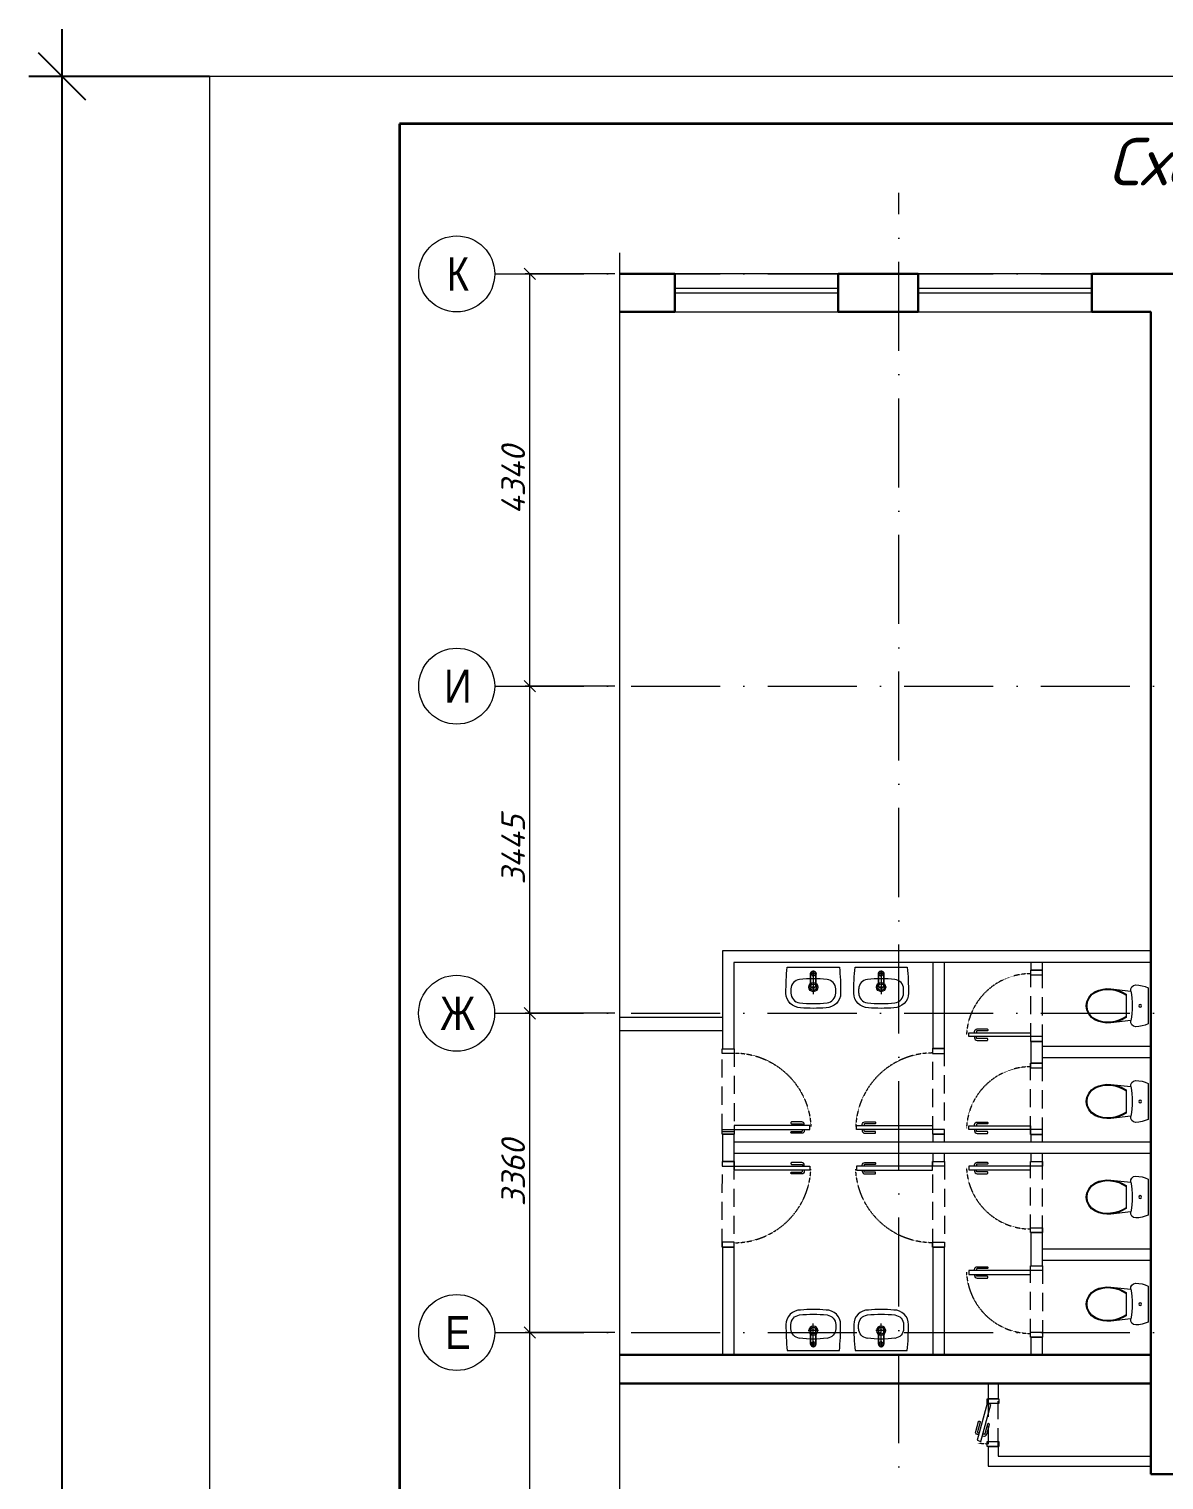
# Model space of a CAD drawing. Header units: millimetres. Extents: x 10124 to 8132345, y -95635 to 1386204.
# Drawn here: x 65599 to 77550, y -25689 to -10413 of the extents above; entities that cross this region are included whole.
import ezdxf
from ezdxf.enums import TextEntityAlignment as Align

# ---------------------------------------------------------------- set-up
doc = ezdxf.new("R2010")
doc.units = ezdxf.units.MM
for name, pattern in [('01_base$0$DASHED2', [0.375, 0.25, -0.125]), ('HIDDEN', [9.525, 6.35, -3.175]), ('K5LT32768', [0]), ('OS', [5.75, 3.75, -1, 0, -1])]:
    doc.linetypes.add(name, pattern=pattern)
doc.layers.get('DEFPOINTS').update_dxf_attribs({"color": 1})
for name, color, linetype, lineweight in [('013', 7, 'Continuous', 13), ('АР_Двери', 5, 'Continuous', 18), ('АР_Демонтаж_Стены', 250, 'Continuous', 18), ('АР_Оси', 193, 'Continuous', 9), ('Сан.техника', 153, 'Continuous', 9)]:
    doc.layers.add(name, color=color, linetype=linetype, lineweight=lineweight)
doc.layers.add('ТЗК', color=250, linetype='Continuous')
doc.styles.add('01_base$0$UNKTextStyle_ISO', font='arial.ttf')
doc.styles.add('10', font='isocpeui.ttf', dxfattribs={"height": 25})
doc.styles.add('100', font='isocpeui.ttf', dxfattribs={"height": 250})
doc.styles.add('Arial', font='ARIALN.TTF')
doc.styles.add('GOST', font='isocpeur.TTF')
doc.styles.add('БДА100', font='romand.shx', dxfattribs={"width": 0.7})
doc.dimstyles.new('100', dxfattribs={"dimtxt": 250, "dimasz": 120, "dimexe": 50, "dimexo": 50, "dimgap": 50, "dimtad": 1, "dimtxsty": '100', "dimblk": 'OBLIQUE', "dimcen": 2.5, "dimadec": 0, "dimazin": 0, "dimtfac": 1, "dimtmove": 0, "dimatfit": 3, "dimfxl": 1, "dimlwd": 15, "dimlwe": 15, "dimarcsym": 0})
doc.dimstyles.new('БДА1', dxfattribs={"dimtxt": 2, "dimasz": 1, "dimexe": 0.7, "dimexo": 0, "dimgap": 0.8, "dimtad": 1, "dimdec": 0, "dimrnd": 1, "dimzin": 0, "dimdsep": 46, "dimtxsty": 'БДА100', "dimblk": 'OBLIQUE', "dimcen": 2, "dimdle": 1, "dimadec": 0, "dimazin": 0, "dimtfac": 1, "dimtdec": 0, "dimtmove": 1, "dimatfit": 3, "dimldrblk": 'NONE', "dimfxl": 0.7, "dimtolj": 1, "dimtzin": 0, "dimlwd": -1, "dimlwe": -1, "dimarcsym": 0})

# ---------------------------------------------------------------- blocks, each defined once
blk = doc.blocks.new('*U846')
blk.add_lwpolyline([(5, 12.5), (5, 92.5), (9, 92.5), (9, 12.5)], close=True)
at = {"color": 8}
for points in [[(5, 86.5), (3.7, 86.5, 0.414214), (1, 83.8), (1, 73.2, 0.414214), (1.7, 72.5), (2.3, 72.5, 0.414214), (3, 73.2), (3, 83.8, -0.414214), (3.7, 84.5), (5, 84.5)], [(9, 86.5), (10.3, 86.5, -0.414214), (13, 83.8), (13, 73.2, -0.414214), (12.3, 72.5), (11.7, 72.5, -0.414214), (11, 73.2), (11, 83.8, 0.414214), (10.3, 84.5), (9, 84.5)]]:
    blk.add_lwpolyline(points, format="xyb", dxfattribs=at)
for points in [[(0, 12.5), (0, 0), (5, 0), (5, 12.5), (0, 12.5)], [(85, 12.5), (85, 0), (90, 0), (90, 12.5), (85, 12.5)]]:
    blk.add_lwpolyline(points)
at = {"color": 8, "linetype": '01_base$0$DASHED2', "lineweight": 9}
blk.add_arc((4.5, 12.5), 81, 0, 87.4527, dxfattribs=at)
at = {"ltscale": 100, "style": '01_base$0$UNKTextStyle_ISO', "width": 0.8}
blk.add_attdef('МАРКА', text='', height=20, dxfattribs=at).set_placement((58.2, 34.6), align=Align.MIDDLE_CENTER)
blk = doc.blocks.new('*U851')
blk.add_lwpolyline([(5, 12.5), (43.6, 22.9), (44.7, 19), (6, 8.6)], close=True)
at = {"color": 8}
for points in [[(37.8, 21.3), (37.5, 22.6, 0.414214), (34.2, 24.5), (23.9, 21.7, 0.414214), (23.5, 20.9), (23.6, 20.3, 0.414214), (24.4, 19.8), (34.8, 22.5, -0.414214), (35.6, 22.1), (35.9, 20.8)], [(38.9, 17.4), (39.2, 16.1, -0.414214), (37.3, 12.9), (27, 10.1, -0.414214), (26.2, 10.6), (26, 11.2, -0.414214), (26.5, 12), (36.8, 14.8, 0.414214), (37.3, 15.6), (37, 16.9)]]:
    blk.add_lwpolyline(points, format="xyb", dxfattribs=at)
for points in [[(0, 12.5), (0, 0), (5, 0), (5, 12.5), (0, 12.5)], [(45, 12.5), (45, 0), (50, 0), (50, 12.5), (45, 12.5)]]:
    blk.add_lwpolyline(points)
at = {"color": 8, "linetype": '01_base$0$DASHED2'}
blk.add_arc((2.5, 12.5), 45, 0, 12.4527, dxfattribs=at)
blk = doc.blocks.new('*U883')
blk.add_lwpolyline([(5, 12.5), (5, 77.5), (9, 77.5), (9, 12.5)], close=True)
at = {"color": 8}
for points in [[(5, 71.5), (3.7, 71.5, 0.414214), (1, 68.8), (1, 58.2, 0.414214), (1.7, 57.5), (2.3, 57.5, 0.414214), (3, 58.2), (3, 68.8, -0.414214), (3.7, 69.5), (5, 69.5)], [(9, 71.5), (10.3, 71.5, -0.414214), (13, 68.8), (13, 58.2, -0.414214), (12.3, 57.5), (11.7, 57.5, -0.414214), (11, 58.2), (11, 68.8, 0.414214), (10.3, 69.5), (9, 69.5)]]:
    blk.add_lwpolyline(points, format="xyb", dxfattribs=at)
for points in [[(0, 12.5), (0, 0), (5, 0), (5, 12.5), (0, 12.5)], [(70, 12.5), (70, 0), (75, 0), (75, 12.5), (70, 12.5)]]:
    blk.add_lwpolyline(points)
at = {"color": 8, "linetype": '01_base$0$DASHED2', "lineweight": 9}
blk.add_arc((3.7, 12.5), 67.5, 0, 87.4527, dxfattribs=at)
at = {"ltscale": 100, "style": '01_base$0$UNKTextStyle_ISO', "width": 0.8}
blk.add_attdef('МАРКА', text='', height=20, dxfattribs=at).set_placement((58.2, 34.6), align=Align.MIDDLE_CENTER)
blk = doc.blocks.new('*U884')
blk.add_lwpolyline([(-5, 12.5), (-5, 77.5), (-9, 77.5), (-9, 12.5)], close=True)
at = {"color": 8}
for points in [[(-9, 71.5), (-10.3, 71.5, 0.414214), (-13, 68.8), (-13, 58.2, 0.414214), (-12.3, 57.5), (-11.7, 57.5, 0.414214), (-11, 58.2), (-11, 68.8, -0.414214), (-10.3, 69.5), (-9, 69.5)], [(-5, 71.5), (-3.7, 71.5, -0.414214), (-1, 68.8), (-1, 58.2, -0.414214), (-1.7, 57.5), (-2.3, 57.5, -0.414214), (-3, 58.2), (-3, 68.8, 0.414214), (-3.7, 69.5), (-5, 69.5)]]:
    blk.add_lwpolyline(points, format="xyb", dxfattribs=at)
for points in [[(-70, 12.5), (-70, 0), (-75, 0), (-75, 12.5), (-70, 12.5)], [(0, 12.5), (0, 0), (-5, 0), (-5, 12.5), (0, 12.5)]]:
    blk.add_lwpolyline(points)
at = {"color": 8, "linetype": '01_base$0$DASHED2', "lineweight": 9}
blk.add_arc((-3.7, 12.5), 67.5, 92.5473, 180, dxfattribs=at)
at = {"ltscale": 100, "style": '01_base$0$UNKTextStyle_ISO', "width": 0.8}
blk.add_attdef('МАРКА', text='', height=20, dxfattribs=at).set_placement((-16.8, 34.6), align=Align.MIDDLE_CENTER)
blk = doc.blocks.new('01_base$0$WC LT_99')
at = {"layer": 'Сан.техника'}
for p, q in [((18, 619), (8, 587)), ((31, 650), (18, 619)), ((409, 650), (31, 650)), ((422, 619), (409, 650)), ((432, 587), (422, 619)), ((2, 554), (0, 520)), ((0, 520), (5, 498)), ((8, 587), (2, 554)), ((5, 498), (20, 479)), ((20, 479), (40, 469)), ((40, 469), (64, 469)), ((64, 469), (41, 257)), ((399, 257), (376, 469)), ((376, 469), (400, 469)), ((400, 469), (420, 479)), ((420, 479), (435, 498)), ((438, 554), (432, 587)), ((435, 498), (440, 520)), ((440, 520), (438, 554)), ((60, 341), (48, 300)), ((68, 341), (56, 299)), ((77, 381), (60, 341)), ((86, 381), (68, 341)), ((98, 419), (77, 381)), ((107, 419), (86, 381)), ((342, 419), (98, 419)), ((354, 381), (333, 419)), ((363, 381), (342, 419)), ((372, 341), (354, 381)), ((380, 341), (363, 381)), ((384, 299), (372, 341)), ((392, 300), (380, 341)), ((41, 257), (39, 215)), ((39, 215), (44, 173)), ((48, 300), (41, 257)), ((44, 173), (54, 132)), ((49, 256), (47, 215)), ((47, 215), (52, 174)), ((56, 299), (49, 256)), ((52, 174), (62, 134)), ((378, 134), (388, 174)), ((391, 256), (384, 299)), ((386, 132), (396, 173)), ((388, 174), (393, 215)), ((393, 215), (391, 256)), ((399, 257), (392, 300)), ((396, 173), (401, 215)), ((401, 215), (399, 257)), ((54, 132), (70, 92)), ((62, 134), (78, 96)), ((70, 92), (97, 54)), ((78, 96), (102, 60)), ((97, 54), (132, 25)), ((102, 60), (136, 32)), ((132, 25), (174, 6)), ((136, 32), (176, 14)), ((174, 6), (220, 0)), ((176, 14), (220, 8)), ((220, 8), (264, 14)), ((220, 0), (266, 6)), ((264, 14), (304, 32)), ((266, 6), (308, 25)), ((304, 32), (338, 60)), ((308, 25), (343, 54)), ((338, 60), (362, 96)), ((343, 54), (370, 92)), ((362, 96), (378, 134)), ((370, 92), (386, 132))]:
    blk.add_line(p, q, dxfattribs=at)
at = {"layer": 'Сан.техника', "flags": 128}
blk.add_lwpolyline([(376, 469), (338, 475), (299, 480), (259, 483), (220, 484), (181, 483), (141, 480), (102, 475), (64, 469)], dxfattribs=at)
at = {"layer": 'Сан.техника'}
blk.add_circle((220, 567), 15, dxfattribs=at)
blk = doc.blocks.new('01_base$0$Раковина_550')
at = {"layer": 'Сан.техника'}
for p, q in [((-54, 211), (54, 211)), ((-28, 71), (-28, 193)), ((-28, 193), (-28, 71)), ((-20, 213), (-20, 213)), ((0, 157), (0, 285)), ((0, 37), (0, 226)), ((12, 218), (12, 218)), ((28, 193), (28, 71)), ((28, 71), (28, 193)), ((28, 193), (28, 193)), ((-29, 70), (29, 70)), ((-28, 71), (-28, 70)), ((0, 99), (0, 42)), ((28, 70), (28, 71))]:
    blk.add_line(p, q, dxfattribs=at)
at = {"layer": 'Сан.техника', "flags": 128}
blk.add_lwpolyline([(275, 0), (-275, 0, -0.025815), (-288, 275, -0.414214), (-134, 428, -0.047619), (134, 428, -0.414214), (288, 275, -0.025815)], format="xyb", close=True, dxfattribs=at)
at = {"layer": 'Сан.техника'}
for centre, radius in [((0, 211), 48), ((0, 211), 33.3), ((0, 70), 22.4)]:
    blk.add_circle(centre, radius, dxfattribs=at)
for centre, radius, start, end in [((-134, 274), 102, 96.1194, 179.7054), ((0, -978), 1362, 83.8806, 96.1194), ((134, 274), 102, 0.2946, 83.8806), ((2380, 261), 2617, 179.7054, 180.6902), ((-134, 231), 102, 180.6902, 263.8874), ((0, 193), 28.1, 359.9805, 180.0195), ((0, 193), 28.2, 0.0989, 0.3073), ((134, 231), 102, 276.1126, 359.3098), ((-2380, 261), 2617, 359.3098, 0.2946), ((0, 1484), 1362, 263.8874, 276.1126), ((0, 70), 28.1, 359.6109, 359.6968)]:
    blk.add_arc(centre, radius, start, end, dxfattribs=at)
for points, knots in [([(0, 41), (-2, 41), (-4, 42), (-6, 42), (-7, 42), (-9, 43), (-11, 44), (-13, 44), (-14, 45), (-16, 46), (-18, 47), (-19, 48), (-20, 50), (-22, 51), (-23, 53), (-24, 54), (-25, 56), (-26, 57), (-27, 59), (-27, 61), (-28, 63), (-28, 65), (-29, 66), (-29, 68), (-29, 70), (-29, 72), (-29, 74), (-28, 76), (-28, 76), (-28, 76), (-28, 76)], [0, 0, 0, 0, 1, 1, 1, 2, 2, 2, 3, 3, 3, 4, 4, 4, 5, 5, 5, 6, 6, 6, 7, 7, 7, 8, 8, 8, 9, 9, 9, 10, 10, 10, 10]), ([(29, 70), (29, 68), (29, 66), (28, 65), (28, 63), (27, 61), (27, 59), (26, 57), (25, 56), (24, 54), (23, 53), (22, 51), (20, 50), (19, 48), (18, 47), (16, 46), (14, 45), (13, 44), (11, 44), (9, 43), (7, 42), (6, 42), (4, 42), (2, 41), (0, 41)], [0, 0, 0, 0, 1, 1, 1, 2, 2, 2, 3, 3, 3, 4, 4, 4, 5, 5, 5, 6, 6, 6, 7, 7, 7, 8, 8, 8, 8]), ([(28, 76), (28, 76), (28, 76), (28, 76), (29, 74), (29, 72), (29, 70)], [0, 0, 0, 0, 1, 1, 1, 2, 2, 2, 2])]:
    blk.add_open_spline(points, degree=3, knots=knots, dxfattribs=at)
blk = doc.blocks.new('_OBLIQUE')
at = {"color": 0, "linetype": 'ByBlock'}
blk.add_line((-0.5, -0.5), (0.5, 0.5), dxfattribs=at)
blk = doc.blocks.new('*D1067')
at = {"layer": 'DEFPOINTS', "color": 0, "transparency": 16777216}
for p, q in [((-15.52, -5), (-15.52, 425)), ((0, 420), (-19.02, 420)), ((0, 0), (-19.02, 0))]:
    blk.add_line(p, q, dxfattribs=at)
for p in [(-15.52, 420), (0, 420), (0, 0)]:
    blk.add_point(p, dxfattribs=at)
at = {"layer": 'DEFPOINTS', "color": 0, "transparency": 16777216, "xscale": 5, "yscale": 5, "zscale": 5}
for p, rotation in [((-15.52, 420), 90), ((-15.52, 0), 270)]:
    blk.add_blockref('_OBLIQUE', p, dxfattribs=dict(at, rotation=rotation))
at = {"layer": 'DEFPOINTS', "color": 0, "lineweight": 0, "transparency": 16777216, "insert": (-24.52, 148.5), "char_height": 10, "attachment_point": 5, "rotation": 90, "style": 'БДА100'}
blk.add_mtext('\\A1;420', dxfattribs=at)
blk = doc.blocks.new('_None')
blk = doc.blocks.new('*D1075')
at = {"layer": '013', "color": 0, "lineweight": 15, "ltscale": 100, "transparency": 16777216}
for p, q in [((71769, -24136), (70822, -24136)), ((70872, -28296), (70872, -24136)), ((71769, -28296), (70822, -28296))]:
    blk.add_line(p, q, dxfattribs=at)
at = {"layer": 'DEFPOINTS', "color": 0, "ltscale": 100, "transparency": 16777216}
for p in [(70872, -24136), (71819, -24136), (71819, -28296)]:
    blk.add_point(p, dxfattribs=at)
at = {"layer": '013', "color": 0, "lineweight": 15, "ltscale": 100, "transparency": 16777216, "xscale": 120, "yscale": 120, "zscale": 120}
for p, rotation in [((70872, -24136), 90), ((70872, -28296), 270)]:
    blk.add_blockref('_OBLIQUE', p, dxfattribs=dict(at, rotation=rotation))
at = {"layer": '013', "color": 0, "ltscale": 100, "transparency": 16777216, "insert": (70697, -26216), "char_height": 250, "attachment_point": 5, "rotation": 90, "style": '100'}
blk.add_mtext('4160', dxfattribs=at)
blk = doc.blocks.new('*D1076')
at = {"layer": '013', "color": 0, "lineweight": 15, "ltscale": 100, "transparency": 16777216}
for p, q in [((71769, -20776), (70822, -20776)), ((70872, -24136), (70872, -20776)), ((71769, -24136), (70822, -24136))]:
    blk.add_line(p, q, dxfattribs=at)
at = {"layer": 'DEFPOINTS', "color": 0, "ltscale": 100, "transparency": 16777216}
for p in [(70872, -20776), (71819, -20776), (71819, -24136)]:
    blk.add_point(p, dxfattribs=at)
at = {"layer": '013', "color": 0, "lineweight": 15, "ltscale": 100, "transparency": 16777216, "xscale": 120, "yscale": 120, "zscale": 120}
for p, rotation in [((70872, -20776), 90), ((70872, -24136), 270)]:
    blk.add_blockref('_OBLIQUE', p, dxfattribs=dict(at, rotation=rotation))
at = {"layer": '013', "color": 0, "ltscale": 100, "transparency": 16777216, "insert": (70697, -22456), "char_height": 250, "attachment_point": 5, "rotation": 90, "style": '100'}
blk.add_mtext('3360', dxfattribs=at)
blk = doc.blocks.new('*D1077')
at = {"layer": '013', "color": 0, "lineweight": 15, "ltscale": 100, "transparency": 16777216}
for p, q in [((71769, -12991), (70822, -12991)), ((70872, -17331), (70872, -12991)), ((71769, -17331), (70822, -17331))]:
    blk.add_line(p, q, dxfattribs=at)
at = {"layer": 'DEFPOINTS', "color": 0, "ltscale": 100, "transparency": 16777216}
for p in [(70872, -12991), (71819, -12991), (71819, -17331)]:
    blk.add_point(p, dxfattribs=at)
at = {"layer": '013', "color": 0, "lineweight": 15, "ltscale": 100, "transparency": 16777216, "xscale": 120, "yscale": 120, "zscale": 120}
for p, rotation in [((70872, -12991), 90), ((70872, -17331), 270)]:
    blk.add_blockref('_OBLIQUE', p, dxfattribs=dict(at, rotation=rotation))
at = {"layer": '013', "color": 0, "ltscale": 100, "transparency": 16777216, "insert": (70697, -15161), "char_height": 250, "attachment_point": 5, "rotation": 90, "style": '100'}
blk.add_mtext('4340', dxfattribs=at)
blk = doc.blocks.new('*D1068')
at = {"layer": '013', "color": 0, "lineweight": 15, "ltscale": 100, "transparency": 16777216}
for p, q in [((71769, -17331), (70822, -17331)), ((70872, -20776), (70872, -17331)), ((71769, -20776), (70822, -20776))]:
    blk.add_line(p, q, dxfattribs=at)
at = {"layer": 'DEFPOINTS', "color": 0, "ltscale": 100, "transparency": 16777216}
for p in [(70872, -17331), (71819, -17331), (71819, -20776)]:
    blk.add_point(p, dxfattribs=at)
at = {"layer": '013', "color": 0, "lineweight": 15, "ltscale": 100, "transparency": 16777216, "xscale": 120, "yscale": 120, "zscale": 120}
for p, rotation in [((70872, -17331), 90), ((70872, -20776), 270)]:
    blk.add_blockref('_OBLIQUE', p, dxfattribs=dict(at, rotation=rotation))
at = {"layer": '013', "color": 0, "ltscale": 100, "transparency": 16777216, "insert": (70697, -19054), "char_height": 250, "attachment_point": 5, "rotation": 90, "style": '100'}
blk.add_mtext('3445', dxfattribs=at)
blk = doc.blocks.new('*U1065')
at = {"color": 44, "lineweight": 20, "ltscale": 10}
for p, q in [((594, 420), (0, 420)), ((0, 420), (0, 0))]:
    blk.add_line(p, q, dxfattribs=at)
at = {"color": 137, "lineweight": 35, "ltscale": 10}
for p, q in [((589, 415), (20, 415)), ((20, 415), (20, 5))]:
    blk.add_line(p, q, dxfattribs=at)
at = {"color": 44, "lineweight": 13, "style": 'GOST', "oblique": 10, "width": 0.8}
for tag in ['ФОРМАТВЕРТ', 'ФОРМАТГОРИЗ']:
    blk.add_attdef(tag, (542.98, 1.6), '', height=2, dxfattribs=at)
at = {"layer": 'DEFPOINTS', "color": 251, "lineweight": 0}
dim = blk.add_linear_dim(base=(-15.52, 420), p1=(0, 0), p2=(0, 420), angle=90, dimstyle='БДА1', override={"dimscale": 5}, dxfattribs=at)
dim.commit()
dim.dimension.update_dxf_attribs({"geometry": '*D1067', "text_midpoint": (-15.52, 148.5), "dimtype": 160})

msp = doc.modelspace()

# ---------------------------------------------------------------- linework, layer by layer
at = {"layer": '013', "ltscale": 100}
msp.add_lwpolyline([(71819.198, -32651.196), (71819.198, -26577.963), (71706.203, -26546.023), (71931.396, -26571.304), (71819.198, -26539.702), (71819.198, -12769.66)], dxfattribs=at)
at = {"layer": 'АР_Демонтаж_Стены', "linetype": 'HIDDEN', "lineweight": 20, "ltscale": 30}
for points in [[(76147.71, -20321.066), (76267.71, -20321.066), (76267.71, -21071.066), (76147.71, -21071.066)], [(72897.74, -21148.71), (73022.74, -21148.71), (73022.74, -22023.71), (72897.74, -22023.71)], [(75116.545, -21142.499), (75236.377, -21142.499), (75236.377, -22048.71), (75116.545, -22048.71)], [(76145.21, -21300.881), (76267.71, -21300.881), (76267.71, -22050.881), (76145.21, -22050.881)], [(72900.24, -22336.718), (73022.74, -22336.718), (73021.49, -23236.718), (72898.99, -23236.718)], [(75116.377, -22336.718), (75238.877, -22336.718), (75238.877, -23236.718), (75116.377, -23236.718)], [(76145.21, -22334.547), (76267.71, -22334.547), (76267.71, -23084.547), (76145.21, -23084.547)], [(76145.21, -23434.363), (76270.21, -23434.363), (76270.21, -24184.363), (76145.21, -24184.363)], [(75697.745, -25335.672), (75802.745, -25335.672), (75802.745, -24835.672), (75697.745, -24835.672)]]:
    msp.add_lwpolyline(points, close=True, dxfattribs=at)
at = {"layer": 'АР_Оси', "linetype": 'OS', "ltscale": 250}
for p, q in [((74757.788, -45428.314), (74757.788, -12136.619)), ((70502.808, -12991.143), (96070.045, -12991.143)), ((70502.808, -17331.196), (96070.045, -17331.196)), ((70501.808, -20775.291), (96070.045, -20775.291)), ((70502.808, -24136.196), (96070.045, -24136.196))]:
    msp.add_line(p, q, dxfattribs=at)
at = {"layer": 'ТЗК', "lineweight": 30, "ltscale": 100}
for p, q in [((72400.053, -13391.143), (72400.053, -12991.143)), ((74120.053, -13391.143), (74120.053, -12991.143)), ((74960.508, -13391.143), (74960.508, -12991.143)), ((76790.508, -13391.143), (76790.508, -12991.143)), ((71819.198, -24372.349), (77410.24, -24372.349)), ((71819.198, -24672.349), (77410.24, -24672.349)), ((77410.24, -25629.33), (77710.24, -25629.33))]:
    msp.add_line(p, q, dxfattribs=at)
at = {"layer": 'ТЗК', "lineweight": 20, "ltscale": 100}
for p, q in [((72400.053, -13141.143), (74120.053, -13141.143)), ((72400.053, -13191.143), (74120.053, -13191.143)), ((74960.508, -13141.143), (76790.508, -13141.143)), ((74960.508, -13191.143), (76790.508, -13191.143)), ((72900.24, -20119.233), (72900.24, -21148.71)), ((73020.24, -20239.233), (73020.24, -21148.71)), ((75116.377, -20239.233), (75116.377, -21142.499)), ((75236.377, -20239.233), (75236.377, -21142.499)), ((76147.71, -20239.233), (76147.71, -20321.066)), ((76267.71, -20239.233), (76267.71, -20321.066)), ((76147.71, -20321.066), (76267.71, -20321.066)), ((76147.71, -21071.066), (76147.71, -21300.881)), ((76147.71, -21071.066), (76267.71, -21071.066)), ((76267.71, -21071.066), (76267.71, -21300.881)), ((72900.24, -21148.71), (73020.24, -21148.71)), ((75116.377, -21142.499), (75236.377, -21142.499)), ((76147.71, -21300.881), (76267.71, -21300.881)), ((72900.24, -22048.71), (72900.24, -22336.718)), ((72900.24, -22048.71), (73020.24, -22048.71)), ((73020.24, -22048.71), (73020.24, -22336.718)), ((75116.377, -22048.71), (75116.377, -22132.714)), ((75116.377, -22048.71), (75236.377, -22048.71)), ((75236.377, -22048.71), (75236.377, -22132.714)), ((76147.71, -22050.881), (76147.71, -22132.714)), ((76147.71, -22050.881), (76267.71, -22050.881)), ((76267.71, -22050.881), (76267.71, -22132.714)), ((75116.377, -22252.714), (75116.377, -22336.718)), ((75236.377, -22252.714), (75236.377, -22336.718)), ((76147.71, -22252.714), (76147.71, -22334.547)), ((76267.71, -22252.714), (76267.71, -22334.547)), ((72900.24, -22336.718), (73020.24, -22336.718)), ((75116.377, -22336.718), (75236.377, -22336.718)), ((76147.71, -22334.547), (76267.71, -22334.547)), ((76147.71, -23084.547), (76147.71, -23434.363)), ((76147.71, -23084.547), (76267.71, -23084.547)), ((76267.71, -23084.547), (76267.71, -23434.363)), ((72900.24, -23236.718), (72900.24, -24372.349)), ((72900.24, -23236.718), (73020.24, -23236.718)), ((73020.24, -23236.718), (73020.24, -24372.349)), ((75116.377, -23236.718), (75116.377, -24372.349)), ((75116.377, -23236.718), (75236.377, -23236.718)), ((75236.377, -23236.718), (75236.377, -24372.349)), ((76147.71, -23434.363), (76267.71, -23434.363)), ((76147.71, -24184.363), (76147.71, -24372.349)), ((76147.71, -24184.363), (76267.71, -24184.363)), ((76267.71, -24184.363), (76267.71, -24372.349))]:
    msp.add_line(p, q, dxfattribs=at)
at = {"layer": 'ТЗК', "lineweight": 30, "ltscale": 100}
for points in [[(72400.053, -12991.143), (71819.198, -12991.143)], [(74960.508, -12991.143), (74120.053, -12991.143)], [(78355.02, -16858.06), (77810.24, -16858.06), (77810.24, -12991.143), (76790.508, -12991.143)], [(72400.053, -13391.143), (71819.198, -13391.143)], [(74960.508, -13391.143), (74120.053, -13391.143)], [(77410.24, -17258.06), (77410.24, -13391.143), (76790.508, -13391.143)], [(77410.24, -17258.06), (77410.24, -25629.33)]]:
    msp.add_lwpolyline(points, dxfattribs=at)
at = {"layer": 'ТЗК', "lineweight": 20, "ltscale": 100}
for points in [[(72400.053, -13391.143), (74120.053, -13391.143), (74120.053, -12991.143), (72400.053, -12991.143)], [(74960.508, -13391.143), (76790.508, -13391.143), (76790.508, -12991.143), (74960.508, -12991.143)]]:
    msp.add_lwpolyline(points, close=True, dxfattribs=at)
for points in [[(77410.24, -20119.233), (72900.24, -20119.233)], [(77410.24, -20239.233), (73020.24, -20239.233)], [(72900.24, -20821.143), (71819.198, -20821.143)], [(72900.24, -20961.143), (71819.198, -20961.143)], [(77410.24, -21125.973), (76267.71, -21125.973)], [(77410.24, -21245.973), (76267.71, -21245.973)], [(77410.24, -22132.714), (73020.24, -22132.714)], [(77410.24, -22252.714), (73020.24, -22252.714)], [(77410.24, -23259.455), (76267.71, -23259.455)], [(77410.24, -23379.455), (76267.71, -23379.455)], [(75802.745, -24672.349), (75697.745, -24672.349), (75697.745, -24835.672)], [(75802.745, -24672.349), (75802.745, -24835.672)], [(75697.745, -24835.672), (75802.745, -24835.672)], [(75697.745, -25335.672), (75697.745, -25543.324), (77410.24, -25543.324), (77410.24, -25438.324)], [(75697.745, -25335.672), (75802.745, -25335.672)], [(75802.745, -25335.672), (75802.745, -25438.324), (77410.24, -25438.324)]]:
    msp.add_lwpolyline(points, dxfattribs=at)
at = {"layer": 'ТЗК', "linetype": 'K5LT32768', "lineweight": 18}
for centre in [(70102.808, -12991.143), (70102.808, -17331.196), (70101.808, -20775.291), (70102.808, -24136.196)]:
    msp.add_circle(centre, 400, dxfattribs=at)

# ---------------------------------------------------------------- block references
at = {"xscale": 100, "yscale": 100, "zscale": 100}
msp.add_blockref('*U1065', (67501.268, -52912.707), dxfattribs=at)
at = {"layer": 'АР_Двери', "lineweight": 30, "ltscale": 100, "yscale": 10, "zscale": 10}
for name, p, xscale, rotation in [('*U883', (76270.21, -21071.066), 10, 90.00000000000001), ('*U846', (72897.74, -22048.71), -10, 270), ('*U846', (75238.877, -22048.71), 10, 90.00000000000001), ('*U883', (76270.21, -22050.881), 10, 90.00000000000001), ('*U846', (72897.74, -22336.718), 10, 270), ('*U846', (75238.877, -22336.718), -10, 90), ('*U884', (76270.21, -22334.547), 10, 90.00000000000001), ('*U884', (76270.21, -23434.363), 10, 90.00000000000001), ('*U851', (75812.745, -24835.672), -10, 90)]:
    msp.add_blockref(name, p, dxfattribs=dict(at, xscale=xscale, rotation=rotation))
at = {"layer": 'ТЗК', "lineweight": 30, "rotation": 180}
for p in [(73857.772, -20289.233), (74571.862, -20289.233)]:
    msp.add_blockref('01_base$0$Раковина_550', p, dxfattribs=at)
at = {"layer": 'ТЗК', "lineweight": 30, "xscale": -1, "rotation": 270}
for p in [(76732.255, -20917.201), (76732.255, -21923.942), (76732.255, -22930.683), (76732.255, -24057.424)]:
    msp.add_blockref('01_base$0$WC LT_99', p, dxfattribs=at)
at = {"layer": 'ТЗК', "lineweight": 30, "xscale": -1}
for p in [(73857.772, -24327.661), (74571.862, -24327.661)]:
    msp.add_blockref('01_base$0$Раковина_550', p, dxfattribs=at)

# ---------------------------------------------------------------- texts
at = {"color": 0, "lineweight": 9, "insert": (83325.481, -11876.889), "char_height": 500, "width": 20849.46713, "attachment_point": 5, "style": '10'}
msp.add_mtext('Схема усиления ленточного фундамента', dxfattribs=at)
at = {"layer": 'ТЗК', "lineweight": 30, "style": 'Arial'}
for s, p in [('К', (70114.819, -12991.143)), ('И', (70114.819, -17331.196)), ('Ж', (70113.819, -20775.291)), ('Е', (70114.819, -24136.196))]:
    msp.add_text(s, height=350, dxfattribs=at).set_placement(p, align=Align.MIDDLE_CENTER)

# ---------------------------------------------------------------- dimensions: what is measured, and where the dimension line sits
at = {"layer": '013', "ltscale": 100}
for base, p1, p2, picture, middle in [((70872.243, -12991.143), (71819.198, -17331.196), (71819.198, -12991.143), '*D1077', (70697.243, -15161.169)), ((70872.2428, -17331.1959), (71819.1983, -20776.2906), (71819.1983, -17331.1959), '*D1068', (70697.2428, -19053.7433)), ((70872.2428, -20776.2906), (71819.1983, -24136.1959), (71819.1983, -20776.2906), '*D1076', (70697.2428, -22456.2433)), ((70872.243, -24136.196), (71819.198, -28296.196), (71819.198, -24136.196), '*D1075', (70697.243, -26216.196))]:
    dim = msp.add_linear_dim(base=base, p1=p1, p2=p2, angle=270, dimstyle='100', override={"dimrnd": 5}, dxfattribs=at)
    dim.commit()
    dim.dimension.update_dxf_attribs({"geometry": picture, "text_midpoint": middle})

doc.saveas('drawing.dxf')
